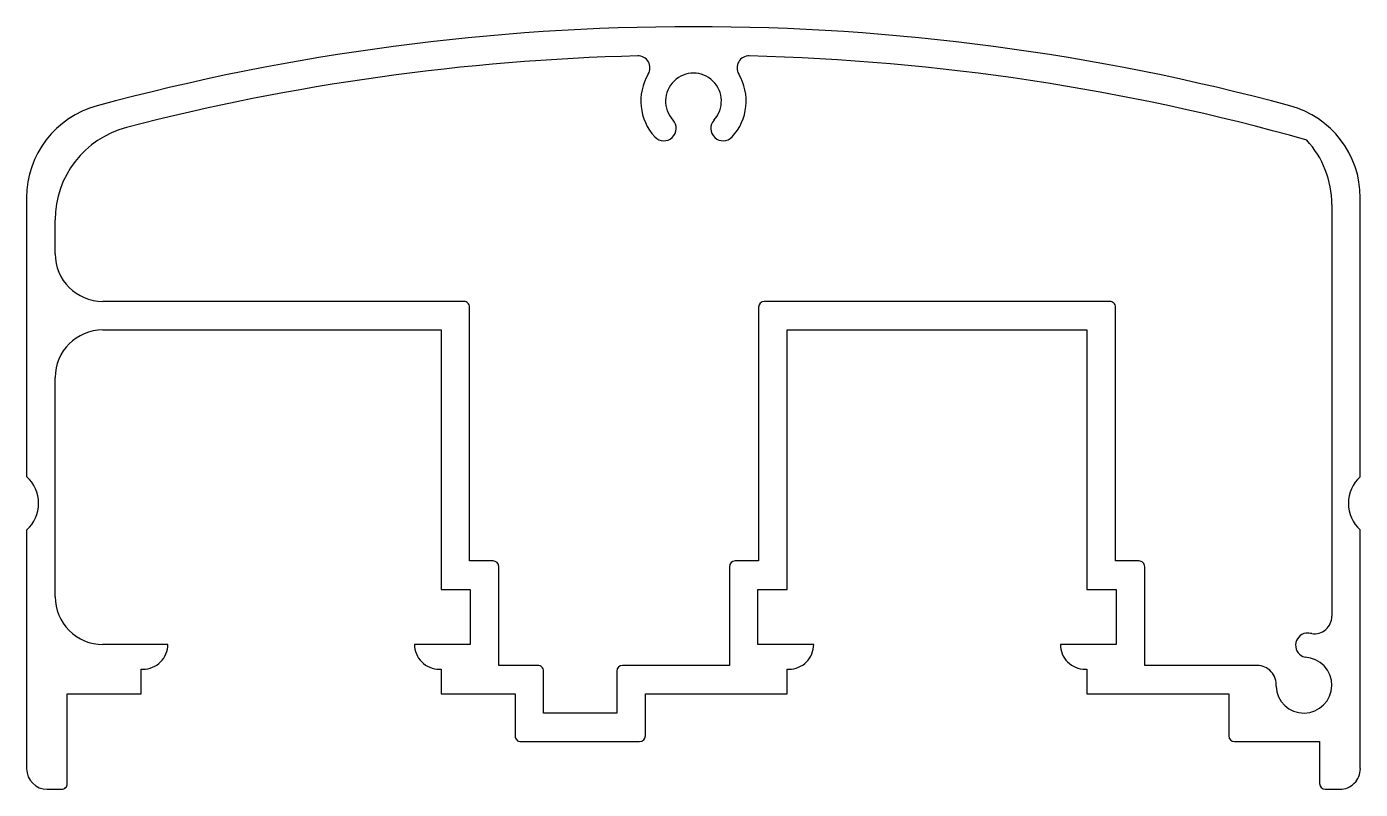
# Model space of a CAD drawing. Extents: x -45 to 43.9, y -0.8 to 50.
import ezdxf

# ---------------------------------------------------------------- set-up
doc = ezdxf.new("R2010")
doc.units = 0
doc.layers.get('0').update_dxf_attribs({"linetype": 'CONTINUOUS'})

msp = doc.modelspace()

# ---------------------------------------------------------------- linework, layer by layer
for p, q in [((-44.963, 38.559), (-44.963, 19.985)), ((43.937, 19.985), (43.937, 38.57)), ((42.037, 38.113), (42.037, 38.113)), ((42.037, 38.113), (42.037, 10.688)), ((-43.063, 34.836), (-43.063, 37.098)), ((-43.063, 34.836), (-43.063, 34.836)), ((-15.819, 31.661), (-39.888, 31.661)), ((-15.436, 14.371), (-15.436, 31.28)), ((3.827, 31.279), (3.827, 14.371)), ((27.234, 31.661), (4.206, 31.661)), ((27.617, 14.371), (27.617, 31.28)), ((-39.888, 29.761), (-17.336, 29.761)), ((-17.336, 29.761), (-17.336, 12.471)), ((5.727, 12.471), (5.727, 29.761)), ((5.727, 29.761), (25.717, 29.761)), ((25.717, 29.761), (25.717, 12.471)), ((-43.063, 11.986), (-43.063, 26.586)), ((-44.963, 16.436), (-44.963, 0.524)), ((43.937, 0.537), (43.937, 16.436)), ((-13.873, 14.371), (-15.436, 14.371)), ((3.827, 14.371), (2.262, 14.371)), ((29.18, 14.371), (27.617, 14.371)), ((-13.491, 7.411), (-13.491, 13.991)), ((1.882, 13.99), (1.882, 7.411)), ((29.562, 7.411), (29.562, 13.99)), ((-17.336, 12.471), (-15.391, 12.471)), ((-15.391, 12.471), (-15.391, 8.811)), ((3.782, 8.811), (3.782, 12.471)), ((3.782, 12.471), (5.727, 12.471)), ((25.717, 12.471), (27.662, 12.471)), ((27.662, 12.471), (27.662, 8.811)), ((-43.063, 11.986), (-43.063, 11.986)), ((-35.551, 8.811), (-39.884, 8.811)), ((-15.391, 8.811), (-19.111, 8.811)), ((7.502, 8.811), (3.782, 8.811)), ((27.662, 8.811), (23.942, 8.811)), ((-37.326, 5.511), (-37.326, 7.161)), ((-37.326, 7.161), (-37.201, 7.161)), ((-17.461, 7.161), (-17.336, 7.161)), ((-17.336, 7.161), (-17.336, 5.511)), ((-10.89, 7.411), (-13.491, 7.411)), ((1.882, 7.411), (-5.244, 7.411)), ((5.727, 5.511), (5.727, 7.161)), ((5.727, 7.161), (5.852, 7.161)), ((25.592, 7.161), (25.717, 7.161)), ((25.717, 7.161), (25.717, 5.511)), ((37.063, 7.411), (29.562, 7.411)), ((-10.507, 4.236), (-10.507, 7.03)), ((-5.623, 7.03), (-5.623, 4.236)), ((-42.254, -0.457), (-42.254, 5.511)), ((-42.254, 5.511), (-37.326, 5.511)), ((-17.336, 5.511), (-12.407, 5.511)), ((-12.407, 5.511), (-12.407, 2.717)), ((-3.723, 2.717), (-3.723, 5.511)), ((-3.723, 5.511), (5.727, 5.511)), ((25.717, 5.511), (35.167, 5.511)), ((35.167, 5.511), (35.167, 2.715)), ((-5.623, 4.236), (-10.507, 4.236)), ((-12.025, 2.336), (-4.103, 2.336)), ((35.549, 2.336), (41.222, 2.336)), ((41.222, 2.336), (41.222, -0.459)), ((-43.598, -0.839), (-42.635, -0.839)), ((41.603, -0.839), (42.566, -0.839))]:
    msp.add_line(p, q)
for centre, radius, start, end in [((-0.513, -102.638), 152.598, 74.89932, 105.10068), ((-0.513, -102.638), 150.698, 91.41487, 104.52382), ((-4.214, 47.215), 0.8, 329.17724, 91.41487), ((3.189, 47.215), 0.8, 88.58513, 210.82276), ((-0.513, -102.638), 150.698, 74.26245, 88.58513), ((-0.513, 45.007), 3.51, 149.17724, 222.72681), ((-0.513, 45.007), 1.86, 317.27319, 222.72681), ((-0.513, 45.007), 3.51, 317.27319, 30.82276), ((-38.613, 38.561), 6.35, 105.10068, 180.01676), ((37.587, 38.561), 6.35, 0.08701, 74.89932), ((-2.485, 43.185), 0.825, 222.72681, 42.72681), ((1.46, 43.185), 0.825, 137.27319, 317.27319), ((-36.713, 37.098), 6.35, 104.52382, 180), ((35.687, 38.113), 6.35, 0, 42.6021), ((-39.888, 34.836), 3.175, 180, 270), ((-15.817, 31.28), 0.381, 360, 90.31513), ((4.208, 31.28), 0.381, 90.31513, 180.10589), ((27.236, 31.28), 0.381, 360, 90.31513), ((-39.888, 26.586), 3.175, 90, 180), ((-46.55, 18.211), 2.381, 311.81032, 48.18968), ((45.525, 18.211), 2.381, 131.81055, 228.18945), ((-13.872, 13.99), 0.381, 0.19599, 90.18142), ((2.263, 13.99), 0.381, 90.18142, 180), ((29.181, 13.99), 0.381, 0.13538, 90.18142), ((-39.888, 11.986), 3.175, 180, 270.06926), ((40.871, 10.688), 1.167, 261.41324, 0), ((40.447, 8.756), 0.825, 99.17829, 256.27534), ((40.177, 6.096), 3.478, 81.41324, 87.72681), ((-37.201, 8.811), 1.65, 270, 0.00008), ((-17.461, 8.811), 1.65, 179.99992, 270), ((5.852, 8.811), 1.65, 270, 0.00008), ((25.592, 8.811), 1.65, 179.99992, 270), ((-10.888, 7.03), 0.381, 0, 90.33412), ((-5.242, 7.03), 0.381, 90.33412, 180), ((37.067, 6.152), 1.258, 354.04577, 90.18386), ((40.177, 6.096), 1.86, 182.27319, 87.72681), ((-12.026, 2.717), 0.381, 180, 270.11338), ((-4.104, 2.717), 0.381, 270.11338, 0.09224), ((35.548, 2.717), 0.381, 180.25129, 270.11338), ((-43.598, 0.525), 1.365, 180.03615, 270), ((42.566, 0.532), 1.372, 269.99973, 0.18721), ((-42.635, -0.458), 0.381, 269.99973, 0.17678), ((41.603, -0.458), 0.381, 180.13821, 270)]:
    msp.add_arc(centre, radius, start, end)

doc.saveas('drawing.dxf')
